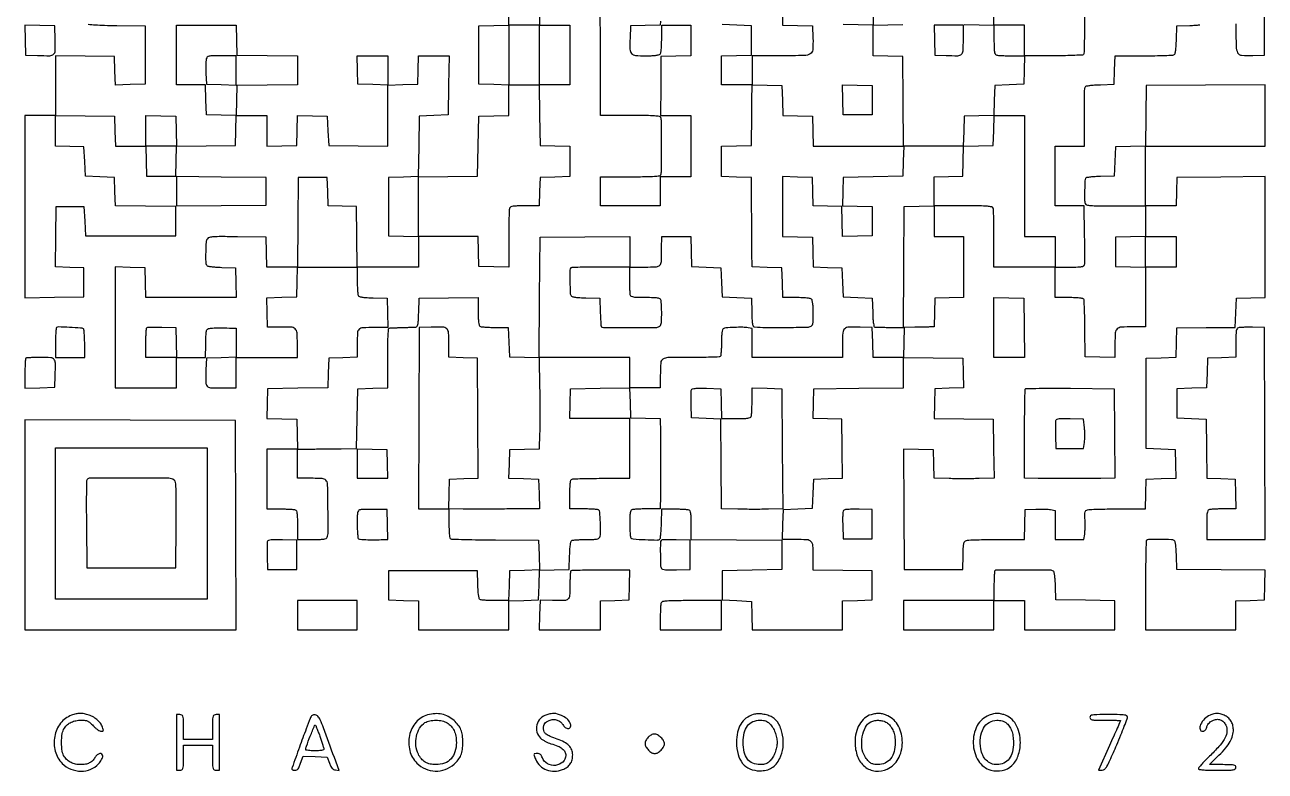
# Model space of a CAD drawing. Extents: x 179 to 1071, y 112 to 1107.
# Drawn here: x 179 to 1071, y 112 to 649 of the extents above; entities that cross this region are included whole.
import ezdxf

# ---------------------------------------------------------------- set-up
doc = ezdxf.new("R2010")
doc.units = 0

msp = doc.modelspace()

# ---------------------------------------------------------------- linework, layer by layer
msp.add_lwpolyline([(789, 681.447116), (789, 648.932337), (778.25, 649.216168), (767.5, 649.5)])
for points in [[(1050, 650.035184, 0.0045), (1050.149096, 633.467526, 0.119283), (1051.260176, 629.212893, 0.256381), (1054.101061, 627.367993, 0.027312), (1062.259538, 627.209712), (1070.5, 627.5), (1070.5, 671)], [(549, 660), (549, 649), (560, 649), (571, 649), (571, 627.5), (571, 606), (559.980498, 606), (548.960995, 606), (549.230498, 584.25), (549.5, 562.5), (560.25, 562.216168), (571, 561.932337), (571, 551), (571, 540.067663), (560.25, 539.783832), (549.5, 539.5), (549.215017, 529.25), (548.930034, 519), (538.572006, 519, 0.005378), (533.025624, 518.940347, 0.030449), (530.080782, 518.697172, 0.063222), (528.397244, 518.232062, 0.204941), (527.606989, 517.418213, 0.083071), (527.363361, 516.22033, 0.001836), (527.178303, 510.293287, 0.004119), (527.043994, 503.336247, 0.002766), (527, 495.384381), (527, 474.932337), (516.25, 475.216168), (505.5, 475.5), (505.216168, 486.25), (504.932337, 497), (483.466168, 497), (462, 497), (462, 518.480112), (462, 539.960225), (483.25, 540.230112), (504.5, 540.5), (505, 562), (505.5, 583.5), (516.25, 583.783832), (527, 584.067663), (527, 595), (527, 605.932337), (516.25, 606.216168), (505.5, 606.5), (505.5, 627.5), (505.5, 648.5), (516.25, 648.783832), (527, 649.067663), (527, 660.033832)], [(636.18678, 651.78319), (635.873561, 649.066381), (625.18678, 648.78319), (614.5, 648.5), (614.211167, 639.756819, 0.015955), (614.202155, 631.675676, 0.173289), (615.374194, 628.689045, 0.194816), (618.108956, 627.303825, 0.021013), (625.335184, 627, 0.009431), (629.341224, 627.07557, 0.019114), (632.484591, 627.314761, 0.019991), (634.820158, 627.677664, 0.148904), (635.8, 628.2, 0.150969), (636.328068, 629.200304, 0.019349), (636.688776, 631.630442, 0.018472), (636.925705, 634.928253, 0.008695), (637, 639.2), (637, 649), (647.5, 649), (658, 649), (658, 638.033832), (658, 627.067663), (647.25, 626.783832), (636.5, 626.5), (636.287454, 605.25), (636.074907, 584), (647.037454, 584), (658, 584), (658, 562), (658, 540), (647, 540), (636, 540), (636, 529.5), (636, 519), (614.5, 519), (593, 519), (593, 529.5), (593, 540), (614.393011, 540, 0.002234), (626.024548, 540.051967, 0.014416), (631.892546, 540.273677, 0.022066), (635.350215, 540.658084, 0.268578), (636.347907, 541.464247, 0.090791), (636.854042, 544.164011, 0.001104), (636.890259, 562.008914, 0.001105), (636.847626, 579.85286, 0.090699), (636.340557, 582.554907, 0.27007), (635.353634, 583.347839, 0.020886), (631.844016, 583.726632, 0.01417), (625.939559, 583.947622, 0.002268), (614.393011, 584), (593, 584), (592.929333, 594.25, -0.00135), (592.904759, 600.107564, -0.00025), (592.894017, 610.889063, -0.000268), (592.89451, 623.497125, -0.000244), (592.908342, 636.5, 0.00227), (592.871427, 648.854837, 0.003575), (592.715739, 659.461046, 0.000954)], [(724, 660), (724, 649.067663), (734.75, 648.783832), (745.5, 648.5), (745.788833, 639.756819, -0.024894), (745.645336, 631.192703, -0.253904), (743.811752, 628.292833, -0.123466), (739.591054, 627.152041, -0.004572), (722.964816, 627), (702, 627), (702, 616.5), (702, 606), (691, 606), (680, 606), (680, 616.466168), (680, 626.932337), (690.75, 627.216168), (701.5, 627.5), (701.5, 638), (701.5, 648.5), (691, 649), (680.5, 649.5)], [(941.145399, 656.159078, 0.002582), (941.095156, 648.537521, -0.002815), (941.041593, 640.94829, -0.004365), (940.901305, 634.399346, -0.001439), (940.714656, 628.749719, -0.130145), (940.47456, 627.958838, -0.245204), (939.784167, 627.548458, -0.002721), (934.183421, 627.268521, -0.007281), (927.383929, 627.064907, -0.003844), (918.940983, 627), (898, 627), (898, 638), (898, 649), (887, 649), (876, 649), (876, 660.033832)], [(224.567997, 649.641223, 0.006101), (229.570942, 649.260691, 0.008857), (236.190129, 648.955988, 0.003752), (245.07685, 648.771257), (265.5, 648.5), (265.5, 627.5), (265.5, 606.5), (254.785353, 606.216527), (244.070705, 605.933054), (243.785353, 616.216527), (243.5, 626.5), (222.25, 626.769888), (201, 627.039775), (201, 605.519888), (201, 584), (190, 584), (179, 584), (179, 518.480112), (179, 452.960225), (200.25, 453.230112), (221.5, 453.5), (221.5, 464), (221.5, 474.5), (211.230596, 474.785197), (200.961191, 475.070395), (201.230596, 496.785197), (201.5, 518.5), (211.5, 518.5), (221.5, 518.5), (222, 508), (222.5, 497.5), (255, 497.5), (287.5, 497.5), (287.5, 508), (287.5, 518.5), (265.784769, 518.769405), (244.069538, 519.038811), (243.784769, 529.269405), (243.5, 539.5), (233, 540), (222.5, 540.5), (222, 551), (221.5, 561.5), (211.25, 561.784983), (201, 562.069966), (201, 573.054871), (201, 584.039775), (222.25, 583.769888), (243.5, 583.5), (243.783832, 572.75), (244.067663, 562), (255, 562), (265.932337, 562), (266.216168, 551.25), (266.5, 540.5), (277, 540.5), (287.5, 540.5), (287.783631, 551.23021), (288.067262, 561.96042), (309.283631, 562.23021), (330.5, 562.5), (330.783832, 573.25), (331.067663, 584), (342.033832, 584), (353, 584), (353, 572.966168), (353, 561.932337), (363.75, 562.216168), (374.5, 562.5), (374.784171, 573.283485), (375.068343, 584.06697), (385.784171, 583.783485), (396.5, 583.5), (397, 573), (397.5, 562.5), (418.75, 562.230112), (440, 561.960225), (440, 583.946281), (440, 605.932337), (450.75, 606.216168), (461.5, 606.5), (461.784983, 616.75), (462.069966, 627), (473.054871, 627), (484.039775, 627), (483.769888, 605.75), (483.5, 584.5), (473, 584), (462.5, 583.5), (462.230591, 561.783635), (461.961183, 540.06727), (451.230591, 539.783635), (440.5, 539.5), (440.5, 518.5), (440.5, 497.5), (451.25, 497.216168), (462, 496.932337), (462, 485.966168), (462, 475), (440.019502, 475), (418.039005, 475), (417.769502, 496.75), (417.5, 518.5), (407.284601, 518.784601), (397.069202, 519.069202), (396.784601, 529.284601), (396.5, 539.5), (386, 539.5), (375.5, 539.5), (375.236147, 507.25), (374.972294, 475), (364.019979, 475), (353.067663, 475), (352.783832, 485.75), (352.5, 496.5), (332.002301, 496.771494, 0.002045), (319.988193, 496.881486, 0.017809), (314.65261, 496.718443, 0.040311), (311.692576, 496.280943, 0.179932), (310.252301, 495.330365, 0.141543), (309.351692, 492.864306, 0.011301), (309.026995, 485.861331, 0.011495), (309.021796, 478.858511, 0.136812), (309.800347, 476.288805, 0.199883), (310.589, 475.737468, 0.01918), (312.944063, 475.315749, 0.019108), (316.199826, 474.987032, 0.00836), (320.535034, 474.788805), (330.5, 474.5), (330.783832, 463.75), (331.067663, 453), (298.567663, 453), (266.067663, 453), (265.783832, 463.75), (265.5, 474.5), (254.75, 474.783832), (244, 475.067663), (244, 431.533832), (244, 388), (266, 388), (288, 388), (288, 399), (288, 410), (298.5, 410), (309, 410), (309.015313, 419.25, -0.008564), (309.083719, 422.891651, -0.01156), (309.278071, 426.180407, -0.008708), (309.549609, 428.898746, -0.112428), (309.888304, 429.853513, -0.201789), (311.09201, 430.690792, -0.032899), (313.967568, 431.107027, -0.021422), (318.556834, 431.268356, -0.005017), (326.25, 431.131925), (331, 431), (331, 420.533832), (331, 410.067663), (320.25, 409.783832), (309.5, 409.5), (309.204946, 401, 0.009927), (309.071849, 392.034911, 0.179688), (310.066531, 389.397028, 0.203196), (312.49751, 388.211645, 0.01319), (320.519052, 388), (331, 388), (331, 399), (331, 410), (353, 410), (375, 410), (375, 419.964816, 0.017834), (374.723064, 427.726499, 0.189292), (373.384961, 430.528805, 0.179462), (370.461645, 431.751032, 0.015732), (362.295316, 431.827825), (353.5, 431.633786), (353.216515, 442.282722), (352.93303, 452.931657), (363.716515, 453.215829), (374.5, 453.5), (374.783832, 464.25), (375.067663, 475), (396.533832, 475), (418, 475), (418.015313, 465.25, 0.007309), (418.077211, 461.426877, 0.010173), (418.252233, 458.008274, 0.006962), (418.495095, 455.172107, 0.117226), (418.800347, 454.288805, 0.199883), (419.589, 453.737468, 0.01918), (421.944063, 453.315749, 0.019108), (425.199826, 452.987032, 0.00836), (429.535034, 452.788805), (439.5, 452.5), (439.781069, 442), (440.062137, 431.5), (430.781069, 431.476837, 0.010206), (422.026959, 431.276279, 0.173069), (419.394996, 430.206501, 0.198907), (418.218015, 427.765637, 0.014155), (418, 420.066368), (418, 410.069966), (407.75, 409.784983), (397.5, 409.5), (397.216365, 398.769409), (396.93273, 388.038817), (375.216365, 387.769409), (353.5, 387.5), (353.216515, 376.784171), (352.93303, 366.068343), (363.716515, 365.784171), (374.5, 365.5), (374.783832, 354.75), (375.067663, 344), (364.033832, 344), (353, 344), (353, 322.5), (353, 301), (362.418213, 301, -0.005951), (366.140776, 300.955695, -0.007831), (369.534475, 300.821697, -0.005915), (372.361889, 300.632106, -0.07203), (373.418213, 300.393011, -0.205218), (374.23239, 299.601595, -0.063068), (374.69735, 297.913621, -0.030363), (374.940414, 294.960143, -0.005351), (375, 289.393011), (375, 279), (385.393011, 279, 0.005351), (390.960143, 279.059586, 0.030363), (393.913621, 279.30265, 0.063068), (395.601595, 279.76761, 0.205218), (396.393011, 280.581787, 0.092035), (397.082732, 284.311621, 0.002469), (396.988198, 301.079487, 0.002013), (396.739749, 318.093092, 0.118746), (395.964816, 321.065741, 0.136247), (394.97615, 322.101327, 0.091172), (393.431565, 322.675502, 0.038385), (390.714599, 322.940782, 0.005149), (384.964816, 323), (375, 323), (375, 333.5), (375, 344), (385.25, 344.072108, 0.00076), (389.967405, 344.112467, 0.000422), (395.720312, 344.17529, 0.000421), (401.544418, 344.248714, 0.000681), (406.5, 344.322108), (417.5, 344.5), (418, 366), (418.5, 387.5), (429.25, 387.783832), (440, 388.067663), (440, 409.533832, -0.002568), (440.055089, 420.259889, -0.011882), (440.266145, 426.458527, -0.011426), (440.590663, 430.473579, -0.35337), (441.25, 431.136287, -0.01653), (442.082962, 431.199333, -0.001096), (444.482813, 431.296087, -0.001584), (447.344678, 431.396108, -0.001183), (450.5, 431.488906, 0.001158), (453.688885, 431.582526, 0.001439), (456.653786, 431.684983, 0.00117), (459.142816, 431.783999, 0.010907), (460.215017, 431.852619, 0.233147), (461.126266, 432.403611, 0.094988), (461.6773, 433.785462, 0.035792), (461.999931, 436.495767, 0.004783), (462.215017, 442.25), (462.5, 452.5), (483.75, 452.769888), (505, 453.039775), (505, 443.078905, 0.007692), (505.069183, 438.582257, 0.020563), (505.299372, 435.385783, 0.023298), (505.657167, 433.162993, 0.205584), (506.215771, 432.366646, 0.113164), (507.095737, 432.067, 0.00693), (509.875088, 431.81905, 0.010028), (513.225019, 431.634417, 0.00724), (516.965771, 431.557629), (526.5, 431.5), (527, 421), (527.5, 410.5), (538.21299, 410.216544), (548.925979, 409.933087), (549.21299, 388.216544, -0.001729), (549.302151, 379.079664, -0.00154), (549.332725, 369.584389, -0.001545), (549.307528, 361.046971, -0.004783), (549.217562, 355.283503), (548.935124, 344.067005), (538.217562, 343.783503), (527.5, 343.5), (527.215394, 333.284183), (526.930789, 323.068365), (537.715394, 322.784183), (548.5, 322.5), (548.783832, 311.75), (549.067663, 301), (539.283832, 300.989367, 0.000597), (534.647721, 300.978789, 0.000287), (528.702126, 300.954706, 0.000285), (522.499957, 300.922489, 0.000408), (517, 300.886304, -0.001173), (511.464508, 300.858358, -0.000792), (505.150999, 300.8513, -0.000798), (499.047262, 300.863891, -0.001591), (494.216168, 300.896937), (483.932337, 301), (484.216168, 311.75), (484.5, 322.5), (494.760596, 322.7851), (505.021193, 323.0702), (504.760596, 366.2851), (504.5, 409.5), (494.25, 409.784983), (484, 410.069966), (484, 419.999799, 0.018385), (483.714843, 427.752275, 0.190058), (482.352383, 430.578778, 0.180404), (479.390744, 431.792788, 0.01627), (471.243181, 431.788833), (462.5, 431.5), (462.242758, 366.25), (461.985517, 301), (472.992758, 301), (484, 301), (484, 290.468615, 0.006207), (484.063528, 285.351, 0.023583), (484.293405, 282.163056, 0.034381), (484.676007, 280.150606, 0.241481), (485.32139, 279.430165, 0.085611), (486.377617, 279.220891, 0.000629), (495.339902, 279.009908, 0.002355), (505.620934, 278.829261, 0.001505), (517.57139, 278.71155), (548.5, 278.5), (548.783485, 267.784171), (549.06697, 257.068343), (538.283485, 256.784171), (527.5, 256.5), (527.216168, 245.75), (526.932337, 235), (517.216168, 235.015313, -0.007334), (513.406013, 235.077213, -0.010202), (509.998336, 235.252233, -0.006997), (507.171517, 235.495121, -0.117134), (506.288805, 235.800347, -0.199883), (505.737468, 236.589, -0.01918), (505.315749, 238.944063, -0.019108), (504.987032, 242.199826, -0.00836), (504.788805, 246.535034), (504.5, 256.5), (472.5, 256.5), (440.5, 256.5), (440.5, 246), (440.5, 235.5), (451.25, 235.216168), (462, 234.932337), (462, 224.466168), (462, 214), (494.5, 214), (527, 214), (527, 224.466168), (527, 234.932337), (537.75, 235.216168), (548.5, 235.5), (548.783492, 246.216508), (549.066984, 256.933016), (559.783492, 257.216508), (570.5, 257.5), (570.788805, 267.464966, -0.00836), (570.987032, 271.800174, -0.019108), (571.315749, 275.055937, -0.01918), (571.737468, 277.411, -0.199883), (572.288805, 278.199653, -0.115495), (573.161051, 278.504423, -0.007626), (575.829971, 278.747767, -0.010713), (579.052528, 278.922753, -0.007787), (582.643011, 278.984687, 0.0061), (587.639876, 279.054022, 0.036929), (590.216248, 279.312261, 0.08218), (591.670761, 279.823042, 0.1775), (592.439901, 280.703981, 0.091423), (593.04084, 283.93179, 0.010941), (592.893965, 291.219109, 0.006559), (592.477375, 298.765248, 0.234499), (591.618492, 300.234687, 0.122219), (590.787958, 300.526562, 0.006455), (587.964495, 300.758058, 0.009848), (584.56653, 300.92538, 0.006984), (580.75, 300.984687), (571, 301), (571, 311.393011, -0.005351), (571.059586, 316.960143, -0.030363), (571.30265, 319.913621, -0.063068), (571.76761, 321.601595, -0.205218), (572.581787, 322.393011, -0.082815), (573.775876, 322.636501, -0.001919), (579.5499, 322.821697, -0.004216), (586.334577, 322.955997, -0.00284), (594.081787, 323), (614, 323), (614, 344.5), (614, 366), (592.466168, 366), (570.932337, 366), (571.216168, 376.75), (571.5, 387.5), (592.715968, 387.769789), (613.931935, 388.039577), (614.215968, 377.269789), (614.5, 366.5), (625.25, 366.216168), (636, 365.932337), (636.080645, 355.966168, -0.000778), (636.111626, 351.226275, -0.000367), (636.137601, 345.108812, -0.000364), (636.155426, 338.705042, -0.000514), (636.16129, 333, -0.000518), (636.155416, 327.328331, -0.000378), (636.137601, 321.028125, -0.000382), (636.111638, 315.057377, -0.000844), (636.080645, 310.5), (636, 301), (626.581787, 301, 0.005951), (622.859224, 300.955695, 0.007831), (619.465525, 300.821697, 0.005915), (616.638111, 300.632106, 0.07203), (615.581787, 300.393011, 0.19467), (614.780298, 299.644942, 0.069116), (614.312224, 298.117276, 0.033827), (614.069372, 295.475625, 0.00643), (614.015313, 290.643011, 0.007669), (614.076382, 287.053884, 0.010583), (614.248778, 283.835561, 0.007462), (614.488346, 281.169118, 0.115963), (614.788585, 280.307836, 0.238871), (616.381675, 279.362557, 0.005895), (625.114481, 278.883699, 0.006457), (633.798042, 278.622444, 0.202967), (635.742197, 279.40648, 0.168511), (636.055932, 280.050871, 0.005297), (636.377571, 283.000591, 0.00977), (636.655412, 286.533658, 0.006555), (636.841025, 290.58095), (637.18205, 301), (646.009238, 301, -0.00634), (649.505345, 300.955665, -0.008222), (652.708089, 300.821697, -0.00642), (655.376067, 300.631716, -0.070738), (656.418213, 300.393011, -0.20511), (657.232262, 299.602048, -0.063128), (657.69728, 297.915807, -0.030397), (657.940388, 294.965702, -0.005362), (658, 289.406676), (658, 279.027329), (690.75, 278.763664), (723.5, 278.5), (723.5, 268), (723.5, 257.5), (702, 257), (680.5, 256.5), (680.5, 246), (680.5, 235.5), (691, 235), (701.5, 234.5), (701.784983, 224.25), (702.069966, 214), (734.534983, 214), (767, 214), (767, 224.466168), (767, 234.932337), (777.75, 235.216168), (788.5, 235.5), (788.5, 246), (788.5, 256.5), (767.25, 256.769888), (746, 257.039775), (746, 266.984704, 0.017802), (745.724324, 274.725075, 0.190329), (744.389262, 277.507606, 0.174131), (741.45424, 278.757082, 0.014418), (733.03191, 279), (723.932337, 279), (724.216168, 289.75), (724.5, 300.5), (735, 301), (745.5, 301.5), (746, 312), (746.5, 322.5), (756.769785, 322.785202), (767.03957, 323.070403), (766.769785, 344.285202), (766.5, 365.5), (756.216527, 365.785353), (745.933054, 366.070705), (746.216527, 376.785353), (746.5, 387.5), (778.75, 387.763853), (811, 388.027706), (811, 399.033741), (811, 410.039775), (832.25, 409.769888), (853.5, 409.5), (853.783473, 398.785353), (854.066946, 388.070705), (843.783473, 387.785353), (833.5, 387.5), (833.216371, 376.769986), (832.932742, 366.039971), (854.216371, 365.769986), (875.5, 365.5), (875.769629, 344.338997), (876.039257, 323.177994), (865.269629, 322.838997, -0.004764), (860.370632, 322.731502, -0.002808), (854.515836, 322.691718, -0.002808), (848.666157, 322.717677, -0.004802), (843.78428, 322.813661), (833.068561, 323.127322), (832.78428, 333.313661), (832.5, 343.5), (821.739352, 343.78394), (810.978704, 344.067879), (811.239352, 300.78394), (811.5, 257.5), (832.5, 257.5), (853.5, 257.5), (853.783793, 267.642206, -0.004239), (854.011163, 273.877009, -0.045994), (854.354225, 276.368126, -0.13437), (855.044772, 277.644519, -0.137305), (856.283793, 278.378551, -0.056343), (857.859525, 278.615671, -0.002272), (863.640614, 278.802173, -0.003961), (870.501562, 278.937922, -0.002792), (878.216168, 278.986345), (897.932337, 279), (898.216168, 289.75), (898.5, 300.5), (906, 300.80649, -0.008667), (909.109769, 300.879612, -0.00841), (912.251562, 300.846169, -0.008349), (915.012596, 300.724159, -0.030569), (916.75, 300.511177), (920, 299.909374), (920, 289.454687), (920, 279), (930.372192, 279), (940.744384, 279), (941.240606, 282.75, 0.020239), (941.413553, 284.643411, 0.007234), (941.511592, 287.354508, 0.007164), (941.533497, 290.334585, 0.008407), (941.466288, 293.158963, -0.00749), (941.364576, 297.127075, -0.066355), (941.576942, 298.861018, -0.160581), (942.184633, 299.803224, -0.104734), (943.347873, 300.395308, -0.05666), (944.884956, 300.625907, -0.002173), (950.659437, 300.807096, -0.003868), (957.506109, 300.939151, -0.002714), (965.216168, 300.986345), (984.932337, 301), (985.216168, 311.75), (985.5, 322.5), (996.284606, 322.784183), (1007.069211, 323.068365), (1006.784606, 333.284183), (1006.5, 343.5), (996, 344), (985.5, 344.5), (985.5, 377), (985.5, 409.5), (996.216508, 409.783492), (1006.933016, 410.066984), (1007.216508, 420.633698), (1007.5, 431.200412), (1028.5, 431.412472), (1049.5, 431.624533), (1050, 442.062266), (1050.5, 452.5), (1060.75, 452.784983), (1071, 453.069966), (1071, 496.54903), (1071, 540.028094), (1039.25, 539.764047), (1007.5, 539.5), (1007.215017, 529.25), (1006.930034, 519), (995.965017, 519), (985, 519), (985, 540.5), (985, 562), (1028, 562), (1071, 562), (1071, 584.010736), (1071, 606.021473), (1028.25, 605.760736), (985.5, 605.5), (985.230591, 583.783635), (984.961183, 562.06727), (974.230591, 561.783635), (963.5, 561.5), (963, 551), (962.5, 540.5), (952.535034, 540.211195, 0.009511), (948.670117, 540.025556, 0.014281), (945.309486, 539.703374, 0.009082), (942.562304, 539.309784, 0.217526), (941.93078, 538.887999, 0.129433), (941.388051, 537.109211, 0.00508), (941.191523, 530.226224, 0.007264), (941.165665, 523.524343, 0.071956), (941.597272, 520.75, 0.259581), (942.636759, 519.752384, 0.044382), (945.438382, 519.276683, 0.018084), (950.763923, 519.045825, 0.00179), (963.567388, 519), (985, 519), (985, 508.033832), (985, 497.067663), (974.25, 496.783832), (963.5, 496.5), (963.5, 486), (963.5, 475.5), (974.25, 475.216168), (985, 474.932337), (985, 453.466168), (985, 432), (975.934259, 432, 0.014523), (967.533064, 431.755934, 0.174932), (964.604835, 430.502522, 0.18964), (963.27376, 427.712596, 0.017585), (963, 419.930985), (963, 409.932337), (952.25, 410.216168), (941.5, 410.5), (941.38082, 430.63382, 0.003169), (941.285248, 438.431055, 0.004865), (941.09401, 445.181209, 0.00179), (940.852713, 450.973759, 0.127779), (940.571803, 451.88382, 0.21528), (939.847277, 452.372226, 0.01611), (937.433472, 452.704582, 0.017838), (934.175119, 452.929566, 0.008317), (929.940983, 453), (920, 453), (920, 464), (920, 475), (930.383369, 475, 0.004569), (936.303197, 475.054097, 0.03579), (939.044076, 475.300962, 0.094754), (940.472991, 475.823074, 0.209229), (941.133369, 476.75, 0.049766), (941.271455, 478.034794, 0.001241), (941.301743, 483.934375, 0.00266), (941.283249, 490.863716, 0.001808), (941.191714, 498.75), (940.883427, 519), (930.441714, 519), (920, 519), (920, 540.5), (920, 562), (930.5, 562), (941, 562), (941.115023, 576.75, 0.001157), (941.148406, 582.837109, 0.001154), (941.153662, 588.929688, 0.001128), (941.13396, 594.251873, 0.004551), (941.085036, 597.5, -0.012946), (941.089155, 599.886131, -0.016259), (941.222035, 602.093289, -0.014471), (941.444487, 603.913855, -0.110898), (941.755047, 604.711195, -0.19362), (942.564712, 605.26035, -0.018805), (944.943736, 605.683105, -0.018881), (948.214176, 606.012903, -0.008443), (952.535034, 606.211195), (962.5, 606.5), (962.784983, 616.75), (963.069966, 627), (983.784983, 627.015313, 0.003465), (991.811678, 627.076872, 0.005297), (998.770752, 627.252233, 0.002056), (1004.725468, 627.489948, 0.131273), (1005.711195, 627.800347, 0.199883), (1006.262532, 628.589, 0.01918), (1006.684251, 630.944063, 0.019108), (1007.012968, 634.199826, 0.00836), (1007.211195, 638.535034), (1007.5, 648.5), (1016.945876, 648.790118, 0.010217), (1020.65896, 648.980158, 0.013854), (1024.000112, 649.312947, 0.010763)], [(854.5, 649.5), (865.25, 649.216168), (876, 648.932337), (876, 638.573157, 0.005377), (876.059651, 633.026092, 0.030446), (876.302822, 630.080966, 0.063217), (876.767927, 628.397282, 0.20495), (877.581787, 627.606989, 0.072102), (878.638915, 627.367871, 0.005887), (881.475801, 627.178303, 0.007809), (884.880803, 627.044304, 0.005929), (888.616771, 627), (898.069966, 627), (897.784983, 616.75), (897.5, 606.5), (887, 606), (876.5, 605.5), (876.216508, 594.783492), (875.933016, 584.066984), (865.216508, 583.783492), (854.5, 583.5), (854.216168, 572.75), (853.932337, 562), (832.480021, 562), (811.027706, 562), (810.763853, 594.25), (810.5, 626.5), (799.75, 626.783832), (789, 627.067663), (789, 638), (789, 648.932337), (799.75, 649.216168), (810.5, 649.5)]]:
    msp.add_lwpolyline(points, format="xyb")
for points in [[(179.215822, 638.284178), (179.5, 627.5), (188, 627.204946, 0.009619), (197.028591, 627.065344, 0.179386), (199.650621, 628.048609, 0.210395), (200.785832, 630.4457, 0.013848), (200.784677, 638.277755), (200.5, 648.5), (189.715822, 648.784178), (178.931643, 649.068357)], [(833.216168, 638.25), (833.5, 627.5), (841.496645, 627.203496, 0.010844), (850.056021, 627.071897, 0.184361), (852.636063, 628.0754, 0.198492), (853.794046, 630.513975, 0.012862), (854, 638.519052), (854, 649), (843.466168, 649), (832.932337, 649)], [(309.472548, 624.746645, 0.047213), (309.269098, 623.414471, 0.007738), (309.160222, 620.806198, 0.008456), (309.131457, 617.723436, 0.00737), (309.203496, 614.496645), (309.5, 606.5), (320.25, 606.216168), (331, 605.932337), (331, 616.466168), (331, 627), (320.519052, 627, 0.003696), (313.909309, 626.951146, 0.046645), (311.434044, 626.682761, 0.147279), (310.189822, 626.013211, 0.135509)], [(723.783492, 594.783492), (724.066984, 584.066984), (734.783492, 583.783492), (745.5, 583.5), (745.783832, 572.75), (746.067663, 562), (778.567663, 562), (811.067663, 562), (810.783832, 551.25), (810.5, 540.5), (789, 540), (767.5, 539.5), (767.215394, 529.284183), (766.930789, 519.068365), (777.715394, 518.784183), (788.5, 518.5), (788.5, 508), (788.5, 497.5), (777.784171, 497.216515), (767.068343, 496.93303), (766.784171, 507.716515), (766.5, 518.5), (756.284601, 518.784601), (746.069202, 519.069202), (745.784601, 529.284601), (745.5, 539.5), (734.75, 539.783832), (724, 540.067663), (724, 518.567663), (724, 497.067663), (734.75, 496.783832), (745.5, 496.5), (745.783481, 485.784613), (746.066961, 475.069227), (756.283481, 474.784613), (766.5, 474.5), (767, 464), (767.5, 453.5), (778, 453), (788.5, 452.5), (788.784983, 442.25, 0.006892), (788.980716, 437.545351, 0.022038), (789.292444, 434.420628, 0.026819), (789.701053, 432.374722, 0.312812), (790.284983, 431.869042, 0.019278), (791.126971, 431.811006, 0.000885), (794.004108, 431.728991, 0.001472), (797.420119, 431.647727, 0.001055), (801.239641, 431.576172), (810.979282, 431.414261), (811.239641, 474.957131), (811.5, 518.5), (822.25, 518.783832), (833, 519.067663), (833, 529.498849), (833, 539.930034), (843.25, 540.215017), (853.5, 540.5), (853.783492, 551.216508), (854.066984, 561.933016), (864.783492, 562.216508), (875.5, 562.5), (875.783832, 573.25), (876.067663, 584), (887.033832, 584), (898, 584), (898, 540.5), (898, 497), (909, 497), (920, 497), (920, 486), (920, 475), (898, 475), (876, 475), (876, 495.418213, 0.002771), (875.956005, 503.357109, 0.004125), (875.821697, 510.303225, 0.001841), (875.636631, 516.220565, 0.083055), (875.393011, 517.418213, 0.257256), (874.346099, 518.301441, 0.030951), (871.243952, 518.72381, 0.016256), (865.715635, 518.950214, 0.002106), (853.893011, 519), (833, 519), (833, 508), (833, 497), (843.5, 497), (854, 497), (854, 475.034983), (854, 453.069966), (843.75, 452.784983), (833.5, 452.5), (833.215017, 442.25), (832.930034, 432), (829.715017, 431.884865, -0.002467), (827.994778, 431.831759, -0.00065), (825.241286, 431.763934, -0.00066), (822.107196, 431.694948, -0.000677), (819, 431.634865), (811.5, 431.5), (811.216168, 420.75), (810.932337, 410), (800, 410), (789.067663, 410), (788.783832, 420.75), (788.5, 431.5), (779.756819, 431.788833, 0.016288), (771.605997, 431.792504, 0.180768), (768.645554, 430.576308, 0.189805), (767.284241, 427.745043, 0.018261), (767, 419.964816), (767, 410), (734.5, 410), (702, 410), (702, 420.420545), (702, 430.841089), (699.25, 431.308357, 0.040034), (695.361315, 431.652559, 0.011275), (689.268116, 431.56548, 0.007125), (683.133463, 431.251794, 0.122669), (681.23354, 430.644336, 0.200749), (680.668297, 429.854234, 0.025945), (680.303185, 427.763405, 0.021994), (680.070119, 424.743529, 0.008261), (680, 420.5, -0.009372), (679.931814, 416.86254, -0.014177), (679.723498, 413.703099, -0.008832), (679.432875, 411.115719, -0.225643), (679.058718, 410.53629, -0.131045), (678.278426, 410.300914, -0.001294), (672.387329, 410.125433, -0.004139), (665.574963, 409.996579, -0.002658), (657.669406, 409.954545, 0.003766), (641.501787, 409.832769, 0.133915), (637.925334, 408.799269, 0.244598), (636.320176, 406.142371, 0.015533), (636.013655, 396.75), (636, 388), (625, 388), (614, 388), (614, 399.008581), (614, 410.017161), (592.25, 409.965783, -0.000275), (583.133701, 409.949254, -0.00025), (573.72813, 409.942069, -0.00025), (565.319374, 409.944053, -0.00081), (559.739377, 409.957202), (548.978755, 410), (549.239377, 453.25), (549.5, 496.5), (581.75, 496.763853), (614, 497.027706), (614, 486.013853), (614, 475), (624.883369, 475, 0.012204), (633.226269, 475.20366, 0.197977), (635.714658, 476.374267, 0.177077), (636.798314, 479.013049, 0.009397), (636.986345, 488.25), (637, 497), (647.466168, 497), (657.932337, 497), (658.216168, 486.25), (658.5, 475.5), (669, 475), (679.5, 474.5), (680, 464), (680.5, 453.5), (691, 453), (701.5, 452.5), (701.784983, 442.25, 0.004749), (702.000014, 436.486979, 0.035944), (702.322053, 433.78555, 0.096524), (702.873514, 432.416646, 0.235456), (703.784983, 431.879048, 0.015984), (711.880307, 431.567685, 0.003337), (726.085984, 431.570474, 0.001179), (741.257902, 431.710492, 0.082383), (743.75, 432.153638, 0.113081), (744.997923, 432.945758, 0.138447), (745.663684, 434.150457, 0.052298), (745.944089, 436.378047, 0.00518), (746, 441.775249, 0.010126), (745.923279, 445.563222, 0.019661), (745.682009, 448.579501, 0.020506), (745.317215, 450.837919, 0.14711), (744.8, 451.8, 0.150842), (743.800954, 452.32772, 0.01939), (741.376818, 452.688563, 0.018512), (738.088767, 452.925628, 0.008739), (733.833832, 453), (724.067663, 453), (723.783832, 463.75), (723.5, 474.5), (712.75, 474.783832), (702, 475.067663), (701.940931, 485.283832, 0.000384), (701.905753, 490.654565, 0.000111), (701.843127, 498.961501, 0.000111), (701.76836, 508.327907, 0.000118), (701.690931, 517.5), (701.5, 539.5), (690.75, 539.783832), (680, 540.067663), (680, 551), (680, 561.932337), (690.75, 562.216168), (701.5, 562.5), (701.703106, 573, 0.001265), (701.784375, 577.833533, 0.000702), (701.860325, 583.730251, 0.0007), (701.920495, 589.701396, 0.00113), (701.953106, 594.783832), (702, 606.067663), (712.75, 605.783832), (723.5, 605.5)], [(571.666667, 474.333333, 0.196533), (571.04225, 472.845176, 0.003958), (571.031876, 464.520042, 0.005092), (571.169519, 456.353105, 0.135593), (571.800347, 454.288805, 0.199883), (572.589, 453.737468, 0.01918), (574.944063, 453.315749, 0.019108), (578.199826, 452.987032, 0.00836), (582.535034, 452.788805), (592.5, 452.5), (592.831495, 442.501838, 0.003665), (592.987871, 438.640214, 0.005738), (593.18483, 435.32142, 0.001909), (593.397961, 432.468558, 0.178617), (593.568832, 432.097835, 0.198585), (595.042316, 431.486409, 0.000728), (614.106498, 431.490119, 0.001111), (632.796202, 431.5625, 0.118197), (635.25, 432.166623, 0.146938), (636.146469, 433.033276, 0.081244), (636.67086, 434.477073, 0.039357), (636.934432, 436.917575, 0.007227), (637, 441.453396, 0.006668), (636.955641, 444.779332, 0.008541), (636.821697, 447.83856, 0.006839), (636.631409, 450.387512, 0.069666), (636.393011, 451.418213, 0.204366), (635.605154, 452.231384, 0.063541), (633.93074, 452.696802, 0.030628), (631.003676, 452.940206, 0.005432), (625.5, 453, -0.005432), (619.996324, 453.059794, -0.030628), (617.06926, 453.303198, -0.063541), (615.394846, 453.768616, -0.204366), (614.606989, 454.581787, -0.07203), (614.367894, 455.638111, -0.005915), (614.178303, 458.465525, -0.007831), (614.044305, 461.859224, -0.005951), (614, 465.581787), (614, 475), (593.166667, 475, 0.002993), (585.132422, 474.951903, 0.004756), (578.257292, 474.804167, 0.001277), (572.287675, 474.603799, 0.189545)], [(201.742145, 431.408811, 0.175997), (201.445826, 430.774412, 0.005409), (201.218005, 427.849255, 0.010027), (201.053785, 424.34688, 0.0067), (201, 420.333333), (201, 410), (211.5, 410), (222, 410), (222, 419.940983, 0.00879), (221.932283, 423.792522, 0.013381), (221.725265, 427.131598, 0.007936), (221.437129, 429.877493, 0.228033), (221.064731, 430.459994, 0.121746), (219.000127, 431.124248, 0.004978), (211.145476, 431.588374, 0.003442), (203.064571, 431.929432, 0.208102)], [(287.783832, 420.75), (288.067663, 410), (277.033832, 410), (266, 410), (266, 420.333333, -0.006317), (266.050668, 424.343898, -0.009512), (266.205463, 427.836713, -0.004898), (266.419778, 430.762931, -0.177451), (266.699448, 431.366114, -0.183378), (267.300668, 431.636532, -0.005301), (270.145783, 431.777033, -0.010046), (273.547259, 431.840477, -0.006672), (277.449448, 431.782781), (287.5, 431.5)], [(1051.75, 431.328625, 0.199583), (1050.824059, 430.611216, 0.08973), (1050.303535, 429.133363, 0.035249), (1050.055212, 426.356843, 0.004683), (1050, 420.461659), (1050, 410.069966), (1039.75, 409.784983), (1029.5, 409.5), (1029.216508, 398.783492), (1028.933016, 388.066984), (1018.216508, 387.783492), (1007.5, 387.5), (1007.5, 377), (1007.5, 366.5), (1018, 366), (1028.5, 365.5), (1028.769787, 344.284765), (1029.039573, 323.069529), (1039.269787, 322.784765), (1049.5, 322.5), (1049.783832, 311.75), (1050.067663, 301), (1041.115619, 301, 0.006254), (1037.571673, 300.955671, 0.008136), (1034.328588, 300.821697, 0.006308), (1031.627025, 300.631801, 0.071023), (1030.581787, 300.393011, 0.205218), (1029.76761, 299.601595, 0.063068), (1029.30265, 297.913621, 0.030363), (1029.059586, 294.960143, 0.005351), (1029, 289.393011), (1029, 279), (1050.006247, 279), (1071.012494, 279), (1070.756247, 355.25), (1070.5, 431.5), (1062, 431.651949, 0.005474), (1058.617061, 431.675378, 0.006878), (1055.482813, 431.619651, 0.005613), (1052.861223, 431.507483, 0.052849)], [(179.666667, 409.333333, 0.178637), (179.399783, 408.754242, 0.004491), (179.195833, 405.817145, 0.009085), (179.048275, 402.320751, 0.006002), (179, 398.299502), (179, 387.932337), (189.75, 388.216168), (200.5, 388.5), (200.795054, 397, 0.009626), (200.932798, 405.916466, 0.172284), (199.978172, 408.572651, 0.209042), (197.626, 409.774609, 0.015066), (190.147615, 410, 0.006339), (186.338339, 409.951706, 0.009542), (183.020445, 409.804167, 0.004928), (180.241287, 409.599873, 0.177367)], [(679.783832, 376.75), (680.067663, 366), (690.426843, 366, 0.005377), (695.973908, 366.059651, 0.030446), (698.919034, 366.302822, 0.063217), (700.602718, 366.767927, 0.20495), (701.393011, 367.581787, 0.0721), (701.632128, 368.638889, 0.005887), (701.821697, 371.475463, 0.007809), (701.955696, 374.880092, 0.00593), (702, 378.615619), (702, 388.067663), (712.75, 387.783832), (723.5, 387.5), (723.760597, 344.283939), (724.021194, 301.067878), (713.760597, 300.783939, -0.004723), (708.989329, 300.696996, -0.002493), (703.066534, 300.67456, -0.00248), (697.003782, 300.711904, -0.003828), (691.763774, 300.810308), (680.027547, 301.120616), (679.763774, 333.310308), (679.5, 365.5), (669, 366), (658.5, 366.5), (658.210159, 375.924983, -0.005535), (658.137174, 379.634259, -0.007531), (658.158783, 382.980936, -0.005233), (658.248144, 385.773814, -0.081166), (658.442274, 386.710164, -0.236652), (659.172333, 387.376284, -0.043922), (661.012272, 387.724596, -0.025951), (664.049899, 387.868732, -0.005823), (669.232115, 387.785181), (679.5, 387.5)], [(962.763853, 355.25), (963.027706, 323), (952.763853, 322.926805, -0.00126), (944.527276, 322.888824, -0.000694), (934.455126, 322.881746, -0.00058), (922.339842, 322.904102, -0.000334), (907.75, 322.957682), (898, 323), (898, 354.833333, -0.002001), (898.049029, 367.086392, -0.003231), (898.199888, 377.515513, -0.000593), (898.402981, 386.698691, -0.192864), (898.680468, 387.347135, -0.194926), (899.328722, 387.621499, -0.000608), (908.434599, 387.750224, -0.003285), (918.778546, 387.815907, -0.002034), (930.930468, 387.763802), (962.5, 387.5)], [(920.44275, 364.711405, 0.081149), (920.248444, 363.774362, 0.00524), (920.158923, 360.981301, 0.007536), (920.137209, 357.634347, 0.00554), (920.210159, 353.924983), (920.5, 344.5), (930.5, 344.5), (940.5, 344.5), (941.08534, 348.886315, 0.022863), (941.269448, 350.99849, 0.010307), (941.326793, 353.780045, 0.01018), (941.266834, 356.724741, 0.013684), (941.08534, 359.386315), (940.5, 365.5), (930.732592, 365.786422, 0.006215), (925.820487, 365.869374, 0.027145), (922.9185, 365.724677, 0.046335), (921.158442, 365.373938, 0.232847)], [(223.453816, 321.740243, 0.089548), (223.261817, 320.729866, 0.000598), (223.19019, 311.747155, 0.00234), (223.168607, 301.460077, 0.00149), (223.235201, 289.490243), (223.5, 258.5), (255.5, 258.5), (287.5, 258.5), (287.765726, 289.5, 0.001225), (287.879013, 308.006621, 0.012082), (287.71941, 315.793845, 0.024457), (287.315418, 320.099227, 0.201729), (286.324597, 321.75, 0.157681), (282.495237, 323.016106, 0.001671), (254.221233, 323.106234, 0.001077), (225.335041, 323.03952, 0.309316)], [(419.75, 300.328083, 0.194519), (418.828773, 299.629012, 0.092714), (418.306364, 298.208976, 0.036871), (418.056246, 295.553468, 0.005051), (418, 289.985693, 0.009063), (418.069327, 286.161326, 0.013756), (418.281203, 282.842866, 0.008353), (418.576429, 280.119345, 0.226913), (418.957287, 279.526398, 0.121482), (420.247189, 279.110653, 0.007502), (424.297703, 278.887604, 0.010325), (429.338105, 278.790019, 0.00632), (435.283832, 278.872858), (440.067663, 279), (439.783832, 289.75), (439.5, 300.5), (430.5, 300.651407, 0.005154), (426.925513, 300.674691, 0.006569), (423.629687, 300.618886, 0.005222), (420.874884, 300.507225, 0.053537)], [(768.211769, 300.1713, 0.194409), (767.60482, 299.304382, 0.033527), (767.279413, 297.284794, 0.023597), (767.138468, 294.191727, 0.006852), (767.211769, 289.417355), (767.5, 279.5), (778, 279.5), (788.5, 279.5), (788.5, 290), (788.5, 300.5), (779, 300.753945, 0.008497), (775.267186, 300.790269, 0.011674), (771.912207, 300.687545, 0.00849), (769.137493, 300.490389, 0.12262)], [(353.442274, 277.710164, 0.081166), (353.248144, 276.773814, 0.005233), (353.158783, 273.980936, 0.007531), (353.137174, 270.634259, 0.005535), (353.210159, 266.924983), (353.5, 257.5), (364, 257.5), (374.5, 257.5), (374.5, 268), (374.5, 278.5), (364.232115, 278.785181, 0.005823), (359.049899, 278.868732, 0.025951), (356.012272, 278.724596, 0.043922), (354.172333, 278.376284, 0.236652)], [(636.699448, 278.366114, 0.196274), (636.044561, 276.807509, 0.004381), (636.033001, 268.511391, 0.005627), (636.184545, 260.374584, 0.13468), (636.847958, 258.211769, 0.19692), (637.705135, 257.604266, 0.033714), (639.717063, 257.278982, 0.023663), (642.804805, 257.138177, 0.006827), (647.582645, 257.211769), (657.5, 257.5), (657.5, 268), (657.5, 278.5), (647.449448, 278.782781, 0.006672), (643.547259, 278.840477, 0.010046), (640.145783, 278.777033, 0.005301), (637.300668, 278.636532, 0.183378)], [(985.666667, 278.333333, 0.192996), (985.394748, 277.697457, 0.00057), (985.195833, 268.511458, 0.003167), (985.048032, 258.085444, 0.00196), (985, 245.833333), (985, 214), (1017.5, 214), (1050, 214), (1050, 224.465017), (1050, 234.930034), (1060.25, 235.215017), (1070.5, 235.5), (1070.783689, 246.235907), (1071.067378, 256.971814), (1039.283689, 257.235907), (1007.5, 257.5), (1007.211195, 267.464966, 0.00836), (1007.012968, 271.800174, 0.019108), (1006.684251, 275.055937, 0.01918), (1006.262532, 277.411, 0.199883), (1005.711195, 278.199653, 0.135593), (1003.646895, 278.830481, 0.005092), (995.479958, 278.968124, 0.003958), (987.154824, 278.95775, 0.196533)], [(571.666667, 256.333333, 0.177151), (571.400184, 255.759466, 0.005003), (571.195833, 253.005386, 0.009619), (571.048298, 249.715883, 0.006396), (571, 245.940322, -0.014547), (570.782193, 238.455598, -0.201869), (569.614905, 236.079112, -0.175747), (567.023595, 235.080284, -0.010534), (558.524293, 235.089685), (549.5, 235.289825), (549.216168, 224.644912), (548.932337, 214), (570.966168, 214), (593, 214), (593, 224.465017), (593, 234.930034), (603.25, 235.215017), (613.5, 235.5), (613.783832, 246.25), (614.067663, 257), (593.200498, 257, 0.002988), (585.153282, 256.951904, 0.004749), (578.26723, 256.804167, 0.001273), (572.287745, 256.603805, 0.189562)], [(876.666667, 256.333333, 0.178563), (876.399803, 255.754503, 0.004516), (876.195833, 252.827083, 0.009111), (876.048276, 249.341612, 0.006022), (876, 245.333333), (876, 235), (843.5, 235), (811, 235), (811, 224.5), (811, 214), (843.5, 214), (876, 214), (876, 224.5), (876, 235), (887, 235), (898, 235), (898, 224.5), (898, 214), (930.5, 214), (963, 214), (963, 224.480112), (963, 234.960225), (941.75, 235.230112), (920.5, 235.5), (920.211195, 245.464966, 0.00836), (920.012968, 249.800174, 0.019108), (919.684251, 253.055937, 0.01918), (919.262532, 255.411, 0.199883), (918.711195, 256.199653, 0.140528), (916.449973, 256.86678, 0.001121), (897.483593, 256.9696, 0.000851), (878.270771, 256.997986, 0.198854)], [(636.606989, 233.418213, 0.070946), (636.368222, 232.373807, 0.006338), (636.178303, 229.68135, 0.008159), (636.044331, 226.449196, 0.006277), (636, 222.918213), (636, 214), (658, 214), (680, 214), (680, 224.5), (680, 235), (658.606989, 235, 0.002045), (646.485827, 234.950434, 0.015901), (640.835307, 234.724422, 0.030015), (637.662537, 234.303854, 0.258697)], [(212.5, 152.497852, 0.14519), (204.681632, 146.818469, 0.116968), (200.41551, 137.299167, 0.113565), (200.817629, 126.643632, 0.131123), (205.89606, 117.868646, 0.098985), (212.00974, 113.792252, 0.09535), (219.303737, 112.308978, 0.099091), (226.394232, 113.650878, 0.11695), (231.949441, 117.595198, 0.025392), (233.117012, 119.06966, 0.026978), (234.103898, 120.626268, 0.027906), (234.800379, 122.04878, 0.10021), (235, 123.034796, 0.201754), (234.37643, 124.517262, 0.240001), (232.943603, 124.965796, 0.138431), (231.030649, 124.058598, 0.079993), (229.391265, 122.085212, -0.066564), (227.579821, 119.782232, -0.080148), (225.327338, 118.203174, -0.071586), (222.484889, 117.297249, -0.041425), (218.903287, 117, -0.052632), (215.386261, 117.371245, -0.062502), (212.234652, 118.469006, -0.064936), (209.54847, 120.266406, -0.064196), (207.401266, 122.698888, -0.112345), (205.850201, 126.683466, -0.036884), (205.38361, 133, -0.036884), (205.850201, 139.316534, -0.112345), (207.401266, 143.301112, -0.065672), (209.619802, 145.799558, -0.069269), (212.373268, 147.584695, -0.06407), (215.697234, 148.645468, -0.045268), (219.605176, 149, -0.027848), (222.348785, 148.847074, -0.082196), (224.160201, 148.335231, -0.073559), (225.820195, 147.23274, -0.019315), (228.114781, 145, 0.023897), (229.71745, 143.468857, 0.02763), (231.386124, 142.175, 0.02835), (232.898021, 141.252999, 0.123353), (233.907925, 141, 0.052445), (234.972446, 141.111966, 0.270044), (235.394375, 141.494982, 0.146959), (235.405177, 142.24684, 0.014493), (234.853401, 143.99069, 0.080645), (233.345506, 146.774838, 0.053311), (230.824058, 149.407444, 0.051001), (227.655244, 151.568501, 0.056488), (224.218945, 152.955994, 0.024098), (220.932388, 153.700301, 0.053451), (218.372848, 153.873914, 0.052589), (215.809079, 153.501753, 0.022662)], [(288, 133), (288, 113), (290.5, 113, 0.104331), (291.950811, 113.306062, 0.224677), (292.680556, 114.15, 0.064117), (292.955995, 116.064536, 0.003707), (293, 122), (293, 131), (303.5, 131), (314, 131), (314, 122, 0.003707), (314.044005, 116.064536, 0.064117), (314.319444, 114.15, 0.224677), (315.049189, 113.306062, 0.104331), (316.5, 113), (319, 113), (319, 133), (319, 153), (316.5, 153, 0.104331), (315.049189, 152.693938, 0.224677), (314.319444, 151.85, 0.064117), (314.044005, 149.935464, 0.003707), (314, 144), (314, 135), (303.5, 135), (293, 135), (293, 144, 0.003707), (292.955995, 149.935464, 0.064117), (292.680556, 151.85, 0.224677), (291.950811, 152.693938, 0.104331), (290.5, 153), (288, 153)], [(384.169107, 150.302613, 0.006749), (381.307452, 142.831711, 0.001401), (376.492867, 129.621659, 0.000207), (371.184846, 114.910909, 0.086684), (371, 113.852718, 0.236086), (371.16345, 113.525845, 0.070972), (371.665426, 113.250486, 0.054251), (372.397692, 113.062239, 0.035823), (373.265281, 113, 0.107073), (374.482283, 113.263638, 0.11715), (375.435773, 114.003496, 0.067928), (376.300828, 115.440068, 0.016274), (377.319949, 118.038136), (379.109336, 123.076271), (387.778874, 122.788136), (396.448412, 122.5), (398.101139, 118, 0.021271), (399.057236, 115.703573, 0.071835), (399.946402, 114.347815, 0.103894), (400.984764, 113.574947, 0.078303), (402.357103, 113.185491), (404.96034, 112.870982), (401.563919, 122.185491, 0.000656), (393.732757, 143.57484, 0.01706), (391.417614, 149.265288, 0.075238), (389.794049, 151.794347, 0.185436), (387.872346, 152.802613, 0.05446), (386.53217, 152.812896, 0.123794), (385.586537, 152.470418, 0.110988), (384.852095, 151.691343, 0.038907)], [(468.61989, 152.766538, 0.15363), (460.347833, 147.539167, 0.122018), (455.636823, 138.019021, 0.117161), (455.818195, 127.079651, 0.134696), (460.97254, 118.02746, 0.094411), (467.014157, 113.919542, 0.095473), (474.118997, 112.341949, 0.095055), (481.327039, 113.515612, 0.092659), (487.662085, 117.276456, 0.048938), (490.649614, 120.467534, 0.067981), (492.589284, 123.863772, 0.062179), (493.654895, 127.886259, 0.033705), (494, 133, 0.033685), (493.655312, 138.110586, 0.062073), (492.59111, 142.132479, 0.067925), (490.655315, 145.526767, 0.049119), (487.67629, 148.711072, 0.055442), (483.416973, 151.68649, 0.072453), (478.966432, 153.332986, 0.069883), (474.105307, 153.674537, 0.04736)], [(554.312913, 152.897522, 0.131266), (549.833524, 150.196135, 0.129185), (547.264839, 145.605398, 0.131502), (547.308037, 140.409963, 0.138276), (549.95235, 136.044512, 0.041262), (551.403551, 134.897428, 0.022674), (553.34563, 133.730471, 0.022461), (555.437275, 132.717996, 0.033238), (557.35809, 132.039732, -0.026876), (562.309744, 130.361729, -0.071621), (565.53308, 128.501296, -0.106106), (567.351535, 126.311021, -0.120957), (568, 123.669686, -0.208941), (565.907459, 118.880793, -0.161782), (560.668209, 116.502633, -0.151441), (554.784367, 117.66646, -0.187008), (551.187343, 121.892431, 0.036496), (550.529208, 123.413372, 0.095832), (549.791849, 124.339455, 0.113484), (548.844719, 124.834093, 0.063909), (547.55202, 125, 0.027762), (545.704825, 124.897358, 0.308559), (545.173086, 124.440682, 0.158451), (545.220231, 123.529184, 0.007454), (546.37882, 120.635782, 0.106296), (549.490999, 116.15987, 0.099871), (554.232969, 113.237251, 0.095573), (559.921627, 112.303504, 0.088413), (565.719415, 113.504409, 0.055892), (569.033949, 115.282056, 0.091051), (571.284167, 117.532953, 0.092331), (572.568315, 120.412342, 0.058909), (573, 124.063607, 0.094934), (572.312502, 127.651907, 0.099538), (570.351588, 130.664419, 0.078252), (566.941392, 133.199028, 0.037219), (561.908715, 135.37786, -0.014531), (556.803313, 137.318404, -0.062481), (553.982592, 138.922565, -0.113361), (552.528513, 140.637926, -0.121341), (552.015313, 142.773053, -0.043908), (552.231166, 145.078022, -0.102447), (552.879477, 146.676463, -0.105918), (554.093061, 147.853824, -0.049009), (556.070967, 148.836882, -0.076838), (558.954989, 149.451428, -0.087923), (561.751371, 149.117577, -0.092816), (564.145373, 147.8733, -0.097614), (565.877393, 145.865393, 0.044013), (566.709582, 144.662255, 0.060511), (567.66476, 143.760146, 0.069046), (568.694817, 143.199982, 0.089589), (569.75, 143.006323, 0.322387), (571.470182, 144.236774, 0.201094), (571.287228, 146.818239, 0.09675), (568.735836, 150.101953, 0.084384), (565.018181, 152.376049, 0.022607), (561.984877, 153.433382, 0.060455), (559.732261, 153.818751, 0.060279), (557.449079, 153.654675, 0.022374)], [(702.913572, 153.088032, 0.083656), (697.623478, 150.356791, 0.096673), (693.826191, 146.152091, 0.085106), (691.571356, 140.372555, 0.050587), (690.823529, 133, 0.063536), (691.92358, 124.37806, 0.108163), (695.195567, 117.925394, 0.123433), (700.500616, 113.972316, 0.099014), (707.505462, 112.571429, 0.056533), (712.214517, 113.105567, 0.081381), (716.089592, 114.690713, 0.080995), (719.269033, 117.436469, 0.055444), (721.912266, 121.418154, 0.092132), (724.286825, 129.331321, 0.072457), (723.956148, 138.293724, 0.076983), (721.188282, 146.239408, 0.139223), (716.451286, 151.168444, 0.058464), (713.385158, 152.507645, 0.038556), (709.624865, 153.340354, 0.03904), (705.887441, 153.575431, 0.073745)], [(787.619302, 152.965577, 0.103791), (782.880689, 150.390624, 0.085403), (779.183932, 145.964093, 0.075144), (776.837242, 140.009431, 0.056409), (776.043924, 133, 0.089468), (777.867054, 122.892776, 0.131158), (783.072434, 115.566536, 0.149751), (790.667468, 112.400692, 0.12924), (799.229451, 113.777299, 0.168029), (807.118512, 121.118178, 0.120271), (810.113161, 132.893548, 0.120739), (807.342914, 144.689176, 0.169987), (799.598931, 152.094566, 0.033663), (796.452623, 153.275239, 0.054834), (793.65061, 153.79131, 0.055496), (790.827431, 153.683135, 0.03545)], [(872.5, 152.503716, 0.190637), (863.948869, 145.07431, 0.12855), (861.055648, 132.317519, 0.12912), (864.778644, 119.818339, 0.192696), (873.78926, 113.056746, 0.116714), (881.969309, 112.805894, 0.137845), (888.830208, 116.340187, 0.122881), (893.377412, 123.332215, 0.082331), (894.978038, 132.782119, 0.057337), (894.180141, 139.937374, 0.076938), (891.768307, 145.990315, 0.087556), (887.952516, 150.453, 0.104818), (883.056846, 153.000752, 0.020052), (880.019922, 153.714614, 0.059525), (877.889581, 153.867969, 0.056344), (875.719483, 153.518614, 0.016597)], [(945, 151, 0.200111), (945.456922, 149.904045, 0.151374), (946.625, 149.295455, 0.041619), (949.199618, 149.045807, 0.003368), (956, 149, -0.002776), (960.217925, 148.976579, -0.004628), (963.76875, 148.904266, -0.000861), (966.871428, 148.806993, -0.404562), (967, 148.674098, -0.103912), (966.947185, 148.422711, -0.000109), (964.672923, 143.252164, -0.00105), (962.115277, 137.473723, -0.000644), (959.078035, 130.674098), (951.15607, 113), (953.828035, 113.018737, 0.182918), (955.623646, 113.71281, 0.080479), (957.249509, 115.725429, 0.026885), (959.411793, 120.034009, 0.002352), (964.250345, 131.268737, 0.003222), (967.220161, 138.381633, 0.00477), (969.723925, 144.658629, 0.002241), (971.776156, 150.020913, 0.090555), (972.000345, 151.25, 0.276103), (971.432285, 152.199862, 0.091284), (969.821435, 152.717586, 0.029286), (966.481841, 152.952921, 0.002949), (958.5, 153, 0.00255), (950.03185, 152.956805, 0.034233), (946.9375, 152.712963, 0.130799), (945.538325, 152.109491, 0.22979)], [(1031.415186, 152.578588, 0.094889), (1027.443671, 149.862356, 0.086839), (1024.608414, 145.792594, 0.15917), (1024.212107, 142.493354, 0.357863), (1026.031385, 141, 0.079811), (1026.848301, 141.131233, 0.069828), (1027.6249, 141.514062, 0.072034), (1028.244469, 142.0812, 0.096808), (1028.603536, 142.75, -0.028354), (1029.438864, 144.993746, -0.062045), (1030.375399, 146.566742, -0.069411), (1031.595532, 147.752822, -0.044071), (1033.29361, 148.781258, -0.087867), (1036.093789, 149.590076, -0.112222), (1038.753737, 149.275812, -0.111354), (1041.031355, 147.838625, -0.085489), (1042.734909, 145.429711, -0.128019), (1043.569581, 141.097121, -0.101108), (1042.310744, 136.474364, -0.063057), (1038.624246, 131.008118, -0.020197), (1031.864708, 123.891638, 0.006187), (1028.467523, 120.51002, 0.009362), (1025.604008, 117.476626, 0.004693), (1023.27044, 114.861104, 0.181738), (1023, 114.141638, 0.371319), (1023.474452, 113.590851, 0.01607), (1026.206278, 113.271141, 0.016265), (1030.273232, 113.060128, 0.004828), (1036.5, 113, 0.00255), (1044.96815, 113.043195, 0.034233), (1048.0625, 113.287037, 0.130799), (1049.461675, 113.890509, 0.22979), (1050, 115, 0.179781), (1049.595907, 116.087521, 0.164366), (1048.563318, 116.697332, 0.047794), (1046.30253, 116.951879, 0.004151), (1040.506546, 117), (1031.013092, 117), (1037.815555, 123.75, 0.022045), (1042.708888, 129.053588, 0.047537), (1045.870743, 133.615286, 0.060819), (1047.621612, 137.879472, 0.070597), (1048.177432, 142.226909, 0.061078), (1047.705627, 145.679665, 0.079661), (1046.416585, 148.5912, 0.081738), (1044.313588, 150.899468, 0.068357), (1041.454338, 152.583526, 0.030249), (1038.617425, 153.572071, 0.068937), (1036.375467, 153.881532, 0.070249), (1034.160052, 153.567614, 0.032416)], [(391.342245, 136.84263, -0.0041), (392.360367, 133.829749, -0.005697), (393.219285, 131.113653, -0.003622), (393.896884, 128.823294, -0.070215), (394, 128.09263, -0.327646), (393.657951, 127.626687, -0.034454), (392.262763, 127.292024, -0.028934), (390.220402, 127.069164, -0.01271), (387.5, 127, -0.01055), (385.007863, 127.052591, -0.01744), (382.909375, 127.214654, -0.011579), (381.247539, 127.440558, -0.368583), (381, 127.730737, -0.089702), (381.457546, 130.260575, -0.005288), (384.279055, 137.569126, -0.00252), (387.359791, 145.192619, -0.559205), (387.995729, 145.296516, -0.080294), (388.370145, 144.689557, -0.00389), (389.262882, 142.484624, -0.006253), (390.273978, 139.834036, -0.004461)], [(482.701451, 147.040484, -0.073523), (485.579921, 144.643757, -0.072379), (487.659866, 141.504679, -0.065303), (488.906929, 137.614973, -0.044988), (489.323007, 133, -0.072419), (488.343064, 126.269693, -0.113727), (485.473512, 121.206996, -0.120336), (480.816248, 118.094477, -0.087435), (474.654292, 117.003738, -0.053702), (470.396643, 117.45903, -0.080875), (466.930932, 118.82415, -0.083847), (464.163929, 121.173426, -0.062261), (461.978758, 124.54388, -0.088397), (460.252736, 130.672936, -0.076195), (460.613805, 137.361748, -0.080547), (462.891488, 143.290819, -0.122753), (466.718562, 147.223391, -0.091593), (470.138116, 148.557712, -0.050242), (474.630813, 148.958422, -0.049969), (479.1603, 148.452202, -0.084297)], [(714.982649, 146.171197, -0.064408), (716.943053, 143.628272, -0.041248), (718.552724, 140.258838, -0.040305), (719.628378, 136.555223, -0.050566), (719.988846, 133, -0.050566), (719.628378, 129.444777, -0.040305), (718.552724, 125.741162, -0.041248), (716.943053, 122.371728, -0.064408), (714.982649, 119.828803, -0.035588), (713.357142, 118.419573, -0.067087), (711.843838, 117.57482, -0.064058), (710.113726, 117.13818, -0.029827), (707.799429, 117, -0.098271), (702.51678, 118.04839, -0.132988), (698.678186, 121.004557, -0.109725), (696.382433, 125.990016, -0.053292), (695.633152, 133, -0.053292), (696.382433, 140.009984, -0.109725), (698.678186, 144.995443, -0.132988), (702.51678, 147.95161, -0.098271), (707.799429, 149, -0.029827), (710.113726, 148.86182, -0.064058), (711.843838, 148.42518, -0.067087), (713.357142, 147.580427, -0.035588)], [(799.486321, 146.8321, -0.070161), (801.868384, 144.346776, -0.061272), (803.601633, 141.186884, -0.055105), (804.650321, 137.386057, -0.039799), (805, 133, -0.063765), (804.154468, 126.396893, -0.101589), (801.650296, 121.306745, -0.119005), (797.684923, 118.137841, -0.111724), (792.615141, 117.031803, -0.044506), (789.462585, 117.337551, -0.094616), (787.190246, 118.23018, -0.084733), (785.253708, 119.97034, -0.03057), (783.130319, 123.017684, -0.112004), (781.042005, 129.228268, -0.067832), (781.308113, 137.014916, -0.070806), (783.560251, 144.021667, -0.168376), (787.381143, 147.838023, -0.074728), (790.342105, 148.760464, -0.059002), (793.700014, 148.877902, -0.060087), (796.923859, 148.214533, -0.086099)], [(884.642039, 147.227764, -0.072277), (886.970527, 144.716966, -0.060895), (888.652071, 141.501168, -0.053575), (889.664366, 137.587543, -0.036532), (890, 133, -0.055237), (889.243402, 126.172301, -0.104734), (886.94997, 121.164089, -0.127279), (883.189298, 118.126329, -0.105679), (878.15, 117.022236, -0.097482), (874.009803, 117.815209, -0.096551), (870.463043, 120.119183, -0.090281), (867.867681, 123.738336, -0.073431), (866.47618, 128.310276, -0.063702), (866.29861, 136.522866, -0.102495), (868.425875, 143.166306, -0.128697), (872.564786, 147.43338, -0.138314), (878.15, 148.977764, -0.031077), (880.059862, 148.849142, -0.033494), (881.890809, 148.484962, -0.036271), (883.478586, 147.930777, -0.067711)], [(627.174314, 136.685549, 0.042067), (626.34216, 135.635413, 0.034975), (625.638705, 134.39561, 0.036329), (625.154766, 133.160928, 0.075373), (625, 132.140094, 0.134831), (625.607067, 129.929805, 0.059921), (627.465274, 127.514613, 0.060036), (629.833316, 125.617706, 0.139762), (632, 125, 0.139429), (634.13701, 125.607738, 0.057878), (636.511748, 127.488252, 0.057878), (638.392262, 129.86299, 0.139429), (639, 132, 0.140106), (638.37257, 134.195172, 0.062135), (636.459142, 136.556945, 0.061842), (634.003185, 138.39412, 0.130413), (631.719769, 139, 0.077607), (630.654274, 138.833618, 0.040311), (629.406446, 138.32013, 0.038849), (628.181243, 137.571271, 0.047617)]]:
    msp.add_lwpolyline(points, format="xyb", close=True)
for points in [[(331.216168, 638.25), (331.5, 627.5), (353.25, 627.230498), (375, 626.960995), (375, 616.5), (375, 606.039005), (353.25, 605.769502), (331.5, 605.5), (331.215829, 594.716515), (330.931657, 583.93303), (320.215829, 584.216515), (309.5, 584.5), (309.216168, 595.25), (308.932337, 606), (298.466168, 606), (288, 606), (288, 627.5), (288, 649), (309.466168, 649), (330.932337, 649)], [(527, 627.5), (527, 606), (538, 606), (549, 606), (549, 627.5), (549, 649), (538, 649), (527, 649)], [(440, 616.466168), (440, 605.932337), (429.25, 606.216168), (418.5, 606.5), (418.215017, 616.75), (417.930034, 627), (428.965017, 627), (440, 627)], [(788.5, 595), (788.5, 584.5), (778, 584.5), (767.5, 584.5), (767.215822, 595.284178), (766.931643, 606.068357), (777.715822, 605.784178), (788.5, 605.5)], [(287.783832, 572.75), (288.067663, 562), (277.033832, 562), (266, 562), (266, 573.033832), (266, 584.067663), (276.75, 583.783832), (287.5, 583.5)], [(288, 529.5), (288, 518.972294), (320.25, 519.236147), (352.5, 519.5), (352.5, 529.5), (352.5, 539.5), (320.25, 539.763853), (288, 540.027706)], [(1007, 486), (1007, 475), (996, 475), (985, 475), (985, 486), (985, 497), (996, 497), (1007, 497)], [(897.769888, 431.25), (898.039775, 410), (887.019888, 410), (876, 410), (876, 431.533832), (876, 453.067663), (886.75, 452.783832), (897.5, 452.5)], [(179, 289.506286), (179, 214), (255.006326, 214), (331.012652, 214), (330.756326, 289.25), (330.5, 364.5), (254.75, 364.756286), (179, 365.012572)], [(310, 290.5), (310, 236), (255.5, 236), (201, 236), (201, 290.5), (201, 345), (255.5, 345), (310, 345)], [(418, 333.533832), (418, 323), (429.034983, 323), (440.069966, 323), (439.784983, 333.25), (439.5, 343.5), (428.75, 343.783832), (418, 344.067663)], [(375, 224.5), (375, 214), (396.5, 214), (418, 214), (418, 224.5), (418, 235), (396.5, 235), (375, 235)]]:
    msp.add_lwpolyline(points, close=True)

doc.saveas('drawing.dxf')
